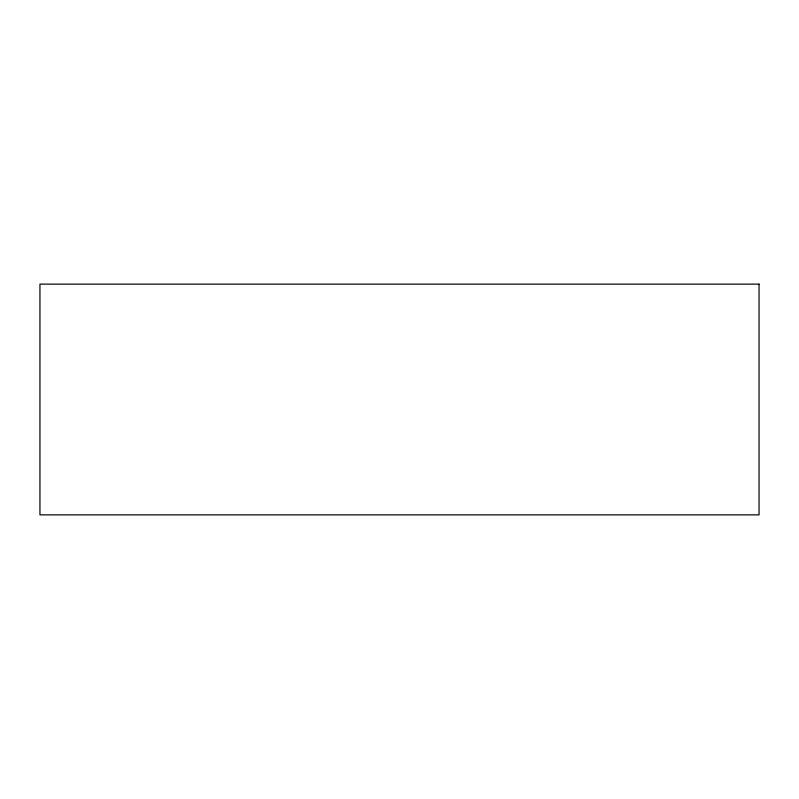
<?xml version="1.0" encoding="UTF-8"?>
<svg xmlns="http://www.w3.org/2000/svg" width="799" height="799" viewBox="0 0 799 799"><rect width="100%" height="100%" fill="white"/><g stroke="black" fill="none" stroke-linecap="round" stroke-linejoin="round"><path stroke-width="1.2" d="M759.05 284.134L39.95 284.134L39.95 514.866L759.05 514.866L759.05 284.134"/></g></svg>
